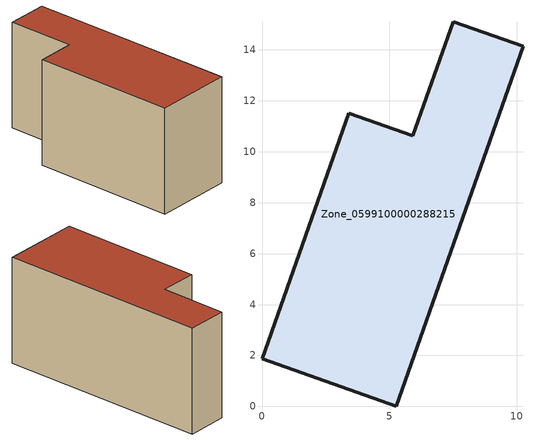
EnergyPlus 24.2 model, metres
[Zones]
Zone_0599100000288215
 floor ground (C_G): 5.28,0 0,1.87 3.41,11.52 5.92,10.63 7.51,15.11 10.25,14.14 z0.56
 wall outside (C_F): 5.92,10.63 3.41,11.52 0,1.87 5.28,0 10.25,14.14 7.51,15.11 5.92,10.63 z0.56:8.16
 roof outside (C_R): 10.25,14.14 7.51,15.11 5.92,10.63 3.41,11.52 0,1.87 5.28,0 z8.16
[BUILDING]
Pand.0599100000288215: North Axis=0; Terrain=City; Loads Convergence Tolerance Value=0.04; Temperature Convergence Tolerance Value=0.4; Solar Distribution=FullExterior; Maximum Number of Warmup Days=25; Minimum Number of Warmup Days=1
[Site:Location]
Rotterdam.The.Hague.AP_ZH_NLD Design_Conditions: Latitude=51.96; Longitude=4.45; Time Zone=1; Elevation=-4.5
[SITE:GROUNDTEMPERATURE:BUILDINGSURFACE]
18, 18, 18, 18, 18, 18, 18, 18, 18, 18, 18, 18
[MATERIAL] Thermal Absorptance=0.9; Solar Absorptance=0.7; Visible Absorptance=0.7
Name | Roughness | Thickness | Conductivity | Density | Specific Heat
G.TI.1975-1991 | MediumSmooth | 0.15 | 0.288461 | 540 | 1210
F.TI.1975-1991 | Rough | 0.3 | 0.230769 | 1920 | 840
R.TI.1975-1991 | MediumRough | 0.2 | 0.153846 | 1500 | 1000
[CONSTRUCTION]
C_G: G.TI.1975-1991
C_F: F.TI.1975-1991
C_R: R.TI.1975-1991
[ZONE]
Zone_0599100000288215: Type=1; Multiplier=1; Ceiling Height=Autocalculate; Volume=Autocalculate; Floor Area=autocalculate; Part of Total Floor Area=Yes
[ZONEINFILTRATION:DESIGNFLOWRATE]
Infil_Zone_0599100000288215: Zone or ZoneList or Space or SpaceList=Zone_0599100000288215; Schedule=AlwaysOn; Design Flow Rate Calculation Method=Flow/Area; Flow Rate per Floor Area=0.003; Constant Term Coefficient=1; Temperature Term Coefficient=0; Velocity Term Coefficient=0; Velocity Squared Term Coefficient=0
[HVACTEMPLATE:ZONE:IDEALLOADSAIRSYSTEM]
Zone_0599100000288215: Maximum Heating Supply Air Temperature=50; Minimum Cooling Supply Air Temperature=13; Maximum Heating Supply Air Humidity Ratio=0.0156; Minimum Cooling Supply Air Humidity Ratio=0.0077; Heating Limit=NoLimit; Cooling Limit=NoLimit; Dehumidification Control Type=ConstantSensibleHeatRatio; Cooling Sensible Heat Ratio=0.7; Dehumidification Setpoint=60; Humidification Control Type=None; Humidification Setpoint=30; Outdoor Air Method=None; Outdoor Air Flow Rate per Person=0.00944; Outdoor Air Flow Rate per Zone Floor Area=0; Outdoor Air Flow Rate per Zone=0; Demand Controlled Ventilation Type=None; Outdoor Air Economizer Type=NoEconomizer; Heat Recovery Type=None; Sensible Heat Recovery Effectiveness=0.7; Latent Heat Recovery Effectiveness=0.65
[ZONECONTROL:THERMOSTAT]
ThermostatControl_Zone_0599100000288215: Zone or ZoneList=Zone_0599100000288215; Control Type Schedule=DualSetpointControlType; Control 1=Thermostat_Zone_0599100000288215; Temperature Difference Between Cutout And Setpoint=0
[THERMOSTATSETPOINT:DUALSETPOINT]
Thermostat_Zone_0599100000288215: Heating Setpoint Temperature Schedule=HeatingSetpoint_Zone_0599100000288215; Cooling Setpoint Temperature Schedule=CoolingSetpoint_Zone_0599100000288215
[SCHEDULE:COMPACT]
HeatingSetpoint_Zone_0599100000288215: Through: 12/31, For: AllDays, Until: 24:00, 21
CoolingSetpoint_Zone_0599100000288215: Through: 12/31, For: AllDays, Until: 24:00, 24
DualSetpointControlType: Through: 12/31, For: AllDays, Until: 24:00, 4
AlwaysOn: Through: 12/31, For: AllDays, Until: 24:00, 1
